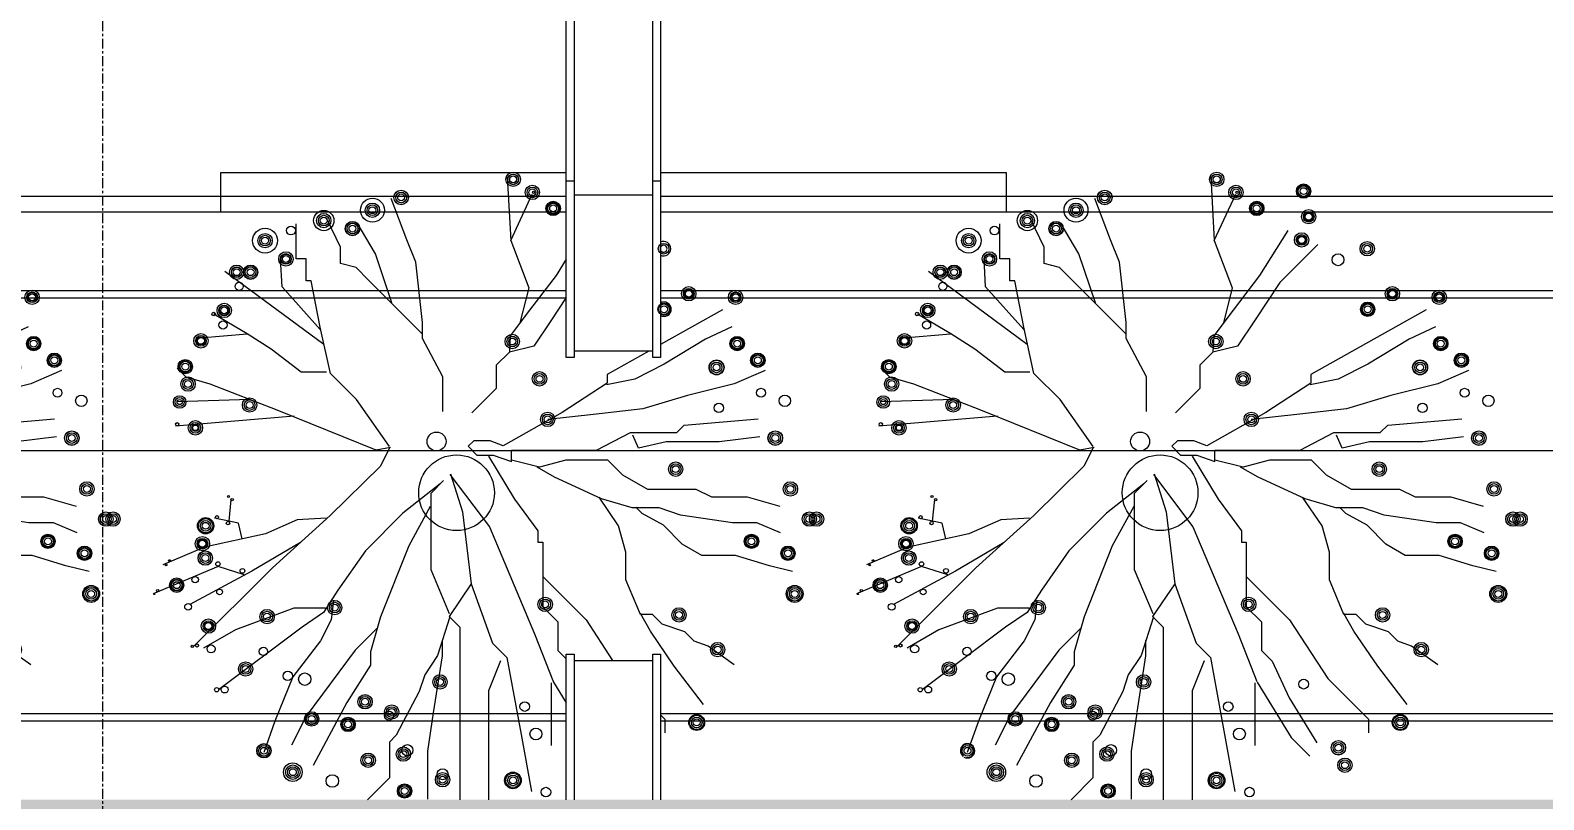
# Model space of a CAD drawing. Header units: millimetres. Extents: x 5357 to 201988, y -16345 to 109895.
# Drawn here: x 83460 to 85387, y 58586 to 59567 of the extents above; entities that cross this region are included whole.
import ezdxf

# ---------------------------------------------------------------- set-up
doc = ezdxf.new("R2010")
doc.units = ezdxf.units.MM
doc.linetypes.add('Grid Line', pattern=[22.225, 12.7, -3.175, 3.175, -3.175])
for name, color, linetype, lineweight in [('A-ANNO-DIMS', 211, 'Continuous', 9), ('A-ANNO-DIMS-220', 211, 'Continuous', 9), ('A-DETL-GENF-5', 254, 'Continuous', 9), ('A-FLOR', 192, 'Continuous', 9), ('A-WALL', 113, 'Continuous', 9), ('C-PRKG', 70, 'Continuous', 9), ('G-IMPT', 8, 'Continuous', 9), ('L-PLNT', 71, 'Continuous', 9), ('S-COLS', 52, 'Continuous', 9), ('S-GRID-1', 1, 'Grid Line', 9)]:
    doc.layers.add(name, color=color, linetype=linetype, lineweight=lineweight)
doc.styles.add('Arial_4', font='arial_0.ttf', dxfattribs={"width": 0.9, "height": 660})
doc.dimstyles.new('1_Dim_chi_tiet_khu_đất_2', dxfattribs={"dimscale": 304.8, "dimtxt": 673.371204, "dimasz": 0.866142, "dimexe": 0.721785, "dimexo": 0.0625, "dimgap": 0.072178, "dimtad": 1, "dimdec": 0, "dimrnd": 5, "dimzin": 0, "dimdsep": 46, "dimtxsty": 'Arial_4', "dimblk1": 'OBLIQUE', "dimblk2": 'OBLIQUE', "dimsah": 1, "dimcen": 0.09, "dimdle": 0.721785, "dimazin": 0, "dimtfac": 1, "dimtdec": 4, "dimtix": 1, "dimtmove": 0, "dimatfit": 3, "dimfxl": 2.165354, "dimfxlon": 1, "dimtvp": 1, "dimtolj": 1, "dimtzin": 0, "dimarcsym": 2})

# ---------------------------------------------------------------- blocks, each defined once
blk = doc.blocks.new('xe oto1 - xe oto-V254-TKCS_MB SÂN ĐƯỜNG NỘI BỘ')
at = {"layer": 'C-PRKG'}
for p, q in [((-2440, -4950), (-2000, -4950)), ((-2000, -4950), (-2000, -4980)), ((-2000, -4980), (-2000, -5000))]:
    blk.add_line(p, q, dxfattribs=at)
blk = doc.blocks.new('xe oto1 - xe oto-V253-TKCS_MB SÂN ĐƯỜNG NỘI BỘ')
at = {"layer": 'C-PRKG'}
for p, q in [((-500, -4950), (-60, -4950)), ((-500, -4980), (-500, -4950)), ((-500, -5000), (-500, -4980))]:
    blk.add_line(p, q, dxfattribs=at)
blk = doc.blocks.new('CAY SON LIEU - CAY SON LIEU_dwg-2253760-TKCS_MB SÂN ĐƯỜNG NỘI BỘ')
at = {"layer": 'G-IMPT'}
for p, q in [((-780.5, 794.4), (-1309.1, 1185.2)), ((-1190.6, 848.8), (-1442.9, 827.3)), ((-1175.9, 499.5), (-1564.7, 485.9)), ((-939.1, 409.4), (-1574.2, 356.8)), ((-1277.9, -35.2), (-1289, -152.4)), ((436.3, -1017.6), (436.3, -1352.6))]:
    blk.add_line(p, q, dxfattribs=at)
at = {"layer": 'G-IMPT', "flags": 128}
for points in [[(200.9, 1692), (219.8, 1350.1), (335.3, 1597.7)], [(-143.6, 434.3), (-143.6, 518.8), (-143.6, 621.4), (-252.2, 826.6), (-252.2, 911.1), (-288, 1234.8), (-336.3, 1353.5), (-420.1, 1574.5)], [(-251.8, 849.3), (-319.5, 917.1), (-445.7, 1043.2), (-541.3, 1138.8), (-607.7, 1205.2), (-689.9, 1226.6), (-689.9, 1314.3), (-761.5, 1463.1)], [(-428.3, 247.1), (-605.5, 499.6), (-745.1, 639.2), (-798.7, 886.4), (-847, 1133.6), (-873.9, 1133.6), (-873.9, 1251.8), (-927.6, 1251.8), (-927.6, 1439.8)], [(-416.4, 1016.7), (-504, 1279.8), (-602.2, 1444.5)], [(613.3, 1404.3), (462.5, 1163.8), (321.1, 977.4), (217, 840.3), (212.7, 753.4)], [(773, 1328.6), (570.7, 1126.3), (434.2, 920.8), (343.4, 784.1), (212.7, 753.4), (142, 682.7), (142, 557.7), (12.4, 428)], [(219.8, 1350.1), (316.4, 1097.7), (269.1, 908.9)], [(-799.1, 874.2), (-1003.6, 1102.8), (-1011.6, 1251.7)], [(1352.6, 979.6), (1000.8, 781.7), (735.7, 632.7), (735.7, 587.2), (494.9, 429.6), (179.9, 251.9), (109.6, 278.7), (22.5, 278.7), (-7.7, 248.6), (39.2, 201.6), (126.3, 201.6), (223.5, 168.1), (223.5, 228.4), (407.7, 228.4), (679.1, 228.4), (860, 322.3), (1108, 322.3), (1148.2, 362.6), (1543.5, 396.1)], [(-766.5, 644.7), (-900.7, 644.7), (-1061.2, 769.5), (-1190, 851.1), (-1367.7, 956.3)], [(1402.8, 889), (1262.1, 822), (1041, 687.8), (883.5, 607.4), (732.7, 577.2)], [(-423.4, 242.1), (-499.8, 227.8), (-1029.8, 442.9), (-1388, 581.5), (-1516.9, 619.7), (-1564.7, 667.5)], [(1580.4, 654.3), (1416.2, 583.9), (1164.9, 520.2), (927.1, 449.8), (662.4, 419.6), (417.8, 392.8)], [(1553.6, 298.9), (1335.8, 272), (1051, 272), (903.6, 238.5), (873.4, 308.9)], [(-428.2, 241.2), (-477.3, 142.9), (-745.4, -121.7), (-1055.2, -401.4), (-1482, -828.6)], [(100.8, 196.5), (240.2, -33.5), (364.6, -203.2), (364.6, -263.5), (390.9, -263.5), (390.9, -448.2), (428.6, -485.9), (562.4, -619.7), (622.7, -680), (828, -995), (1044.7, -1211.7), (1044.7, -1285.3)], [(1660.8, -73.3), (1486.6, -23), (1295.6, -23), (1211.8, 17.2), (953.9, 17.2), (819.8, 94.3), (739.4, 174.8), (515, 174.8), (374.2, 137.9), (223.5, 174.8)], [(-105.9, 97.5), (105.9, -182.3), (347.4, -754.7), (447.5, -1009.5)], [(-101.7, 101.8), (-38.1, -101.8), (8.5, -487.6), (122.9, -805.6), (199.2, -881.9), (275.4, -1293.2), (330.4, -1598.5)], [(1664.1, -214.2), (1536.8, -160.5), (1406.2, -160.5), (1128.1, -120.3), (1014.2, -80.1), (870.1, -80.1), (705.9, -33.1), (454.7, 84.3), (360.8, 137.9)], [(-157, 47.3), (-356.4, -109.2), (-557.8, -310.6), (-704.3, -521.8), (-781.9, -641.2), (-896.5, -720.2), (-1343.7, -1055)], [(-138.9, 65.4), (-208.2, -3.9), (-208.2, -411), (-108.8, -646.2)], [(-211.2, -73.3), (-325.7, -284.4), (-476.3, -664.3), (-530.6, -851.2), (-530.6, -923.6), (-657.1, -1122.6), (-837.8, -1460.3)], [(1416.2, -921.7), (1275.5, -821.1), (1201.8, -794.3), (1151.5, -744), (1030.9, -703.8), (979, -651.8), (913.7, -651.8), (836.6, -465.7), (836.6, -318.1), (796.4, -177.3), (692.5, -23)], [(1727.8, -422.1), (1603.8, -391.9), (1422.9, -334.9), (1242, -334.9), (1138.1, -274.5), (1037.6, -174), (923.7, -110.2), (890.2, -76.7)], [(-768.1, -136.8), (-923, -144.4), (-1092.9, -220), (-1417.8, -291.8), (-1640.6, -386.3)], [(-1216.9, -247.4), (-1236.5, -163.3), (-1364.9, -136.8)], [(-904.1, -265.3), (-1164.7, -420.3), (-1497.1, -598)], [(-1206.2, -439.2), (-1346, -393.9), (-1693.5, -541.3)], [(390.9, -452), (390.9, -610.4), (472, -691.4), (472, -844.2), (529.4, -901.6), (620.7, -1096.8), (767.7, -1338.1)], [(8.5, -487.6), (-110.1, -661.4), (-52.9, -718.7), (-52.9, -1009.1), (-52.9, -1643.1)], [(-770.5, -617.2), (-940.2, -617.2), (-1253.2, -734.2), (-1422.9, -832.3)], [(-729, -575.7), (-741, -679.4), (-797.4, -792.3), (-945.8, -985.4), (-1042.5, -1221.8), (-1101.5, -1390.6)], [(1252, -1133), (1094.6, -928.4), (967.3, -740.6), (913.7, -646.7)], [(-494.4, -724.6), (-611.9, -842.1), (-874, -1195), (-952.3, -1351.8)], [(-106, -664.6), (-171.5, -870.4), (-240.1, -974.8), (-269.9, -1064.3), (-392.1, -1297), (-429.4, -1334.3), (-429.4, -1526.7), (-545.8, -1643.1)], [(-147.7, -789.9), (-147.7, -873.4), (-194.7, -1173.6)], [(165.2, -898.9), (101.7, -1060), (101.7, -1187.2), (101.7, -1643.1)], [(449.1, -1013.4), (631.2, -1310.2), (730.8, -1409.8)], [(-195.4, -1177.7), (-225.2, -1383.5), (-225.2, -1640)]]:
    blk.add_lwpolyline(points, dxfattribs=at)
at = {"layer": 'G-IMPT'}
for centre, radius in [((232.9, 1677.6), 38.5), ((232.9, 1677.6), 28.5), ((-366.4, 1580.8), 39.3), ((232.9, 1677.6), 19.3), ((232.9, 1677.6), 18.5), ((335.7, 1607.7), 38.5), ((335.7, 1607.7), 28.5), ((335.7, 1607.7), 18.5), ((697.5, 1614.6), 38.5), ((697.5, 1614.6), 32.9), ((697.5, 1614.6), 28.5), ((697.5, 1614.6), 18.5), ((-520, 1512.5), 64), ((-520, 1512.5), 38.5), ((-520, 1512.5), 28.5), ((-366.4, 1580.8), 38.5), ((-366.4, 1580.8), 28.5), ((-366.4, 1580.8), 18.5), ((341.8, 1607.7), 6.08), ((447.1, 1522), 38.5), ((447.1, 1522), 32.9), ((447.1, 1522), 28.5), ((447.1, 1522), 18.5), ((-780.2, 1457), 54.3), ((-780.2, 1457), 38.5), ((-780.2, 1457), 28.5), ((-780.2, 1457), 18.5), ((-520, 1512.5), 18.5), ((724.9, 1477.8), 38.5), ((724.9, 1477.8), 28.5), ((724.9, 1477.8), 24), ((724.9, 1477.8), 18.5), ((-1094.4, 1349.6), 66.5), ((-1094.4, 1349.6), 38.5), ((-1094.4, 1349.6), 28.5), ((-956, 1403.7), 23.9), ((-626.7, 1414.3), 38.5), ((-626.7, 1414.3), 36.5), ((-626.7, 1414.3), 28.5), ((-626.7, 1414.3), 18.5), ((687, 1353.5), 38.5), ((687, 1353.5), 28.5), ((-1094.4, 1349.6), 18.5), ((687, 1353.5), 22.4), ((687, 1353.5), 18.5), ((1038, 1306.4), 38.5), ((1038, 1306.4), 28.6), ((1038, 1306.4), 28.5), ((1038, 1306.4), 18.5), ((-1246.3, 1180.7), 38.5), ((-1172, 1180.7), 38.5), ((-1172, 1180.7), 36.5), ((-983, 1251.6), 38.5), ((-983, 1251.6), 28.5), ((-983, 1251.6), 26.4), ((-983, 1251.6), 18.5), ((882, 1247.3), 31.7), ((-1246.3, 1180.7), 28.5), ((-1246.3, 1180.7), 27.2), ((-1246.3, 1180.7), 18.5), ((-1172, 1180.7), 28.5), ((-1172, 1180.7), 18.5), ((-1232.7, 1104.9), 21.8), ((1172.7, 1065.1), 38.5), ((1172.7, 1065.1), 28.5), ((1172.7, 1065.1), 23.3), ((1172.7, 1065.1), 18.5), ((1423.2, 1046.2), 38.5), ((1423.2, 1046.2), 28.5), ((1423.2, 1046.2), 25.5), ((1423.2, 1046.2), 18.5), ((-1313, 976), 38.5), ((-1313, 976), 28.5), ((-1313, 976), 25.8), ((-1313, 976), 18.5), ((1040.3, 982.3), 38.5), ((1040.3, 982.3), 32.8), ((1040.3, 982.3), 28.5), ((1040.3, 982.3), 18.5), ((-1369.3, 956.7), 9.71), ((-1319.3, 897.8), 21.7), ((-1437.5, 813.2), 38.5), ((-1437.5, 813.2), 28.5), ((-1437.5, 813.2), 21.6), ((-1437.5, 813.2), 18.5), ((228.1, 809.8), 38.5), ((228.1, 809.8), 28.5), ((228.1, 809.8), 18.5), ((1431.6, 798.7), 38.5), ((1431.6, 798.7), 34.3), ((1431.6, 798.7), 28.5), ((1431.6, 798.7), 18.5), ((1542, 709.4), 38.5), ((1542, 709.4), 32.4), ((1542, 709.4), 28.5), ((-1521.3, 675.2), 38.5), ((-1521.3, 675.2), 32.5), ((-1521.3, 675.2), 28.5), ((-1521.3, 675.2), 18.5), ((373.9, 609.8), 38.5), ((1321.1, 671.1), 40.1), ((1321.1, 671.1), 38.5), ((1321.1, 671.1), 28.5), ((1321.1, 671.1), 18.5), ((1542, 709.4), 18.5), ((-1506.3, 582), 38.5), ((-1506.3, 582), 28.5), ((-1506.3, 582), 18.5), ((373.9, 609.8), 28.5), ((373.9, 609.8), 18.5), ((-1551.3, 485.8), 33.6), ((-1551.3, 485.8), 23.6), ((-1551.3, 485.8), 13.6), ((-1177.2, 469.7), 38.5), ((-1177.2, 469.7), 28.5), ((-1177.2, 469.7), 18.5), ((1559, 535.1), 24), ((1686.4, 492.6), 30.6), ((417.8, 392.8), 38.5), ((417.8, 392.8), 28.5), ((417.8, 392.8), 18.5), ((1333.9, 454.3), 24.8), ((-1564.5, 367), 8.61), ((-1467.2, 347.6), 38.5), ((-1467.2, 347.6), 28.5), ((-1467.2, 347.6), 18.5), ((-1467.2, 347.6), 15), ((-176.9, 274.6), 50.7), ((1635.5, 292.7), 39.2), ((1635.5, 292.7), 38.5), ((1635.5, 292.7), 28.5), ((1635.5, 292.7), 18.5), ((-69.9, 0), 202.6), ((1102.6, 126.5), 38.5), ((1102.6, 126.5), 28.5), ((1102.6, 126.5), 18.5), ((1716.2, 20.6), 38.5), ((1716.2, 20.6), 28.5), ((1716.2, 20.6), 28.5), ((1716.2, 20.6), 18.5), ((-1290.1, -19.6), 5.73), ((-1270.9, -37), 7.01), ((-1412.6, -176.8), 43.7), ((-1412.6, -176.8), 38.5), ((-1412.6, -176.8), 28.5), ((-1412.6, -176.8), 18.5), ((-1351.2, -130.8), 8.27), ((-1292.5, -162.2), 9.2), ((1817.7, -140.9), 38.5), ((1818.1, -140.9), 38), ((1817.7, -140.9), 28.5), ((1817.7, -140.9), 18.5), ((1856.1, -140.9), 38.5), ((1856.1, -140.9), 28.5), ((1856.1, -140.9), 18.5), ((-1429.8, -272.5), 38.5), ((1508, -260), 38.5), ((1508, -260), 33.2), ((1508, -260), 28.5), ((1508, -260), 18.5), ((-1429.8, -272.5), 28.5), ((-1414.3, -349.5), 38.5), ((-1414.3, -349.5), 38.2), ((-1429.8, -272.5), 22), ((-1429.8, -272.5), 18.5), ((-1414.3, -349.5), 28.5), ((1703.4, -323.7), 38.5), ((1703.4, -323.7), 35), ((1703.4, -323.7), 28.5), ((1703.4, -323.7), 18.5), ((-1623.9, -386.7), 4.48), ((-1605.5, -363.4), 5.3), ((-1414.3, -349.5), 18.5), ((-1346.5, -380.8), 11.7), ((-1567.2, -494.5), 38.5), ((-1567.2, -494.5), 31.3), ((-1567.2, -494.5), 28.5), ((-1567.2, -494.5), 18.5), ((-1468.5, -465.1), 17.2), ((-1215.5, -418.2), 12.9), ((-1687.3, -542.1), 3.03), ((-1668.7, -523.8), 5.71), ((-1337.7, -530.9), 15.2), ((404.1, -597.4), 38.5), ((1739.1, -541.2), 45.4), ((1739.1, -541.2), 38.5), ((1739.1, -541.2), 28.5), ((1739.1, -541.2), 18.5), ((-1506.2, -610.7), 18), ((-1083.5, -662.8), 38.5), ((-1083.5, -662.8), 28.5), ((-1083.5, -662.8), 18.5), ((-721.9, -614.6), 38.5), ((-721.9, -614.6), 28.5), ((-721.9, -614.6), 18.5), ((404.1, -597.4), 28.5), ((404.1, -597.4), 18.5), ((1120.4, -653.6), 38.5), ((1120.4, -653.6), 28.5), ((1120.4, -653.6), 18.5), ((-1397.3, -713.7), 38.5), ((-1397.3, -713.7), 28.5), ((-1397.3, -713.7), 21.1), ((-1397.3, -713.7), 18.5), ((-1458.8, -817.6), 8.58), ((1327, -839.5), 38.5), ((-1484.2, -822.5), 6.1), ((-1383.2, -835.7), 21.7), ((-1102.9, -849), 22.4), ((1327, -839.5), 28.5), ((1327, -839.5), 18.5), ((-1198.3, -943.1), 38.5), ((-1198.3, -943.1), 28.5), ((-1198.3, -943.1), 18.5), ((-973.1, -980.4), 24.9), ((-882.1, -997.6), 33.3), ((-1353.5, -1054.2), 11.3), ((-1310.5, -1053.7), 18), ((-158.4, -1012.6), 38.5), ((-158.4, -1012.6), 28.5), ((-158.4, -1012.6), 18.5), ((697.9, -1024.4), 26.2), ((-559.4, -1118.7), 38.5), ((-559.4, -1118.7), 38), ((-559.4, -1118.7), 28.5), ((-559.4, -1118.7), 18.5), ((294.7, -1144.5), 25.4), ((-845.1, -1210.7), 38.5), ((-845.1, -1210.7), 30.8), ((-845.1, -1210.7), 28.5), ((-845.1, -1210.7), 18.5), ((-650.2, -1239.8), 38.5), ((-650.2, -1239.8), 34.6), ((-650.2, -1239.8), 28.5), ((-431.7, -1192.7), 24.2), ((-417, -1173.5), 38.5), ((-417, -1173.5), 28.5), ((-417, -1173.5), 18.5), ((1214.9, -1229.3), 42.5), ((1214.9, -1229.3), 38.5), ((1214.9, -1229.3), 28.5), ((1214.9, -1229.3), 18.5), ((-650.2, -1239.8), 18.5), ((354.5, -1291.1), 31.8), ((-1100.5, -1381.1), 28.5), ((-1100.5, -1381.1), 18.5), ((-354.4, -1399), 38.5), ((-354.4, -1399), 28.5), ((-333.2, -1377.9), 29.9), ((884, -1365), 38.7), ((884, -1365), 38.5), ((884, -1365), 28.5), ((884, -1365), 18.5), ((-945.9, -1495.5), 49.6), ((-945.9, -1495.5), 38.5), ((-542.6, -1431.6), 38.5), ((-542.6, -1431.6), 28.9), ((-542.6, -1431.6), 28.5), ((-542.6, -1431.6), 18.5), ((-354.4, -1399), 18.5), ((918.6, -1458.2), 38.5), ((918.6, -1458.2), 38.4), ((918.6, -1458.2), 28.5), ((918.6, -1458.2), 18.5), ((-945.9, -1495.5), 28.5), ((-945.9, -1495.5), 18.5), ((-734.2, -1542.6), 33.6), ((-144.8, -1536), 38.5), ((-144.8, -1506.6), 29.4), ((-144.8, -1536), 28.5), ((-144.8, -1536), 18.5), ((231.9, -1539.5), 44.5), ((231.9, -1539.5), 38.5), ((231.9, -1539.5), 28.5), ((231.9, -1539.5), 18.5), ((-348.1, -1596.3), 38.5), ((-348.1, -1596.3), 34.1), ((-348.1, -1596.3), 28.5), ((-348.1, -1596.3), 18.5), ((408.3, -1602.3), 25.7)]:
    blk.add_circle(centre, radius, dxfattribs=at)
for radius, start, end in [(38.5, 0, 231.97272), (36.4, 0, 234.45208), (38.5, 240, 360), (36.4, 259.90485, 360)]:
    blk.add_arc((-1100.5, -1381.1), radius, start, end, dxfattribs=at)
blk = doc.blocks.new('CAY SON LIEU - CAY BONG TRANG-2253785-TKCS_MB SÂN ĐƯỜNG NỘI BỘ')
at = {"xscale": 0.238, "yscale": 0.238, "zscale": 0.238}
blk.add_blockref('CAY SON LIEU - CAY SON LIEU_dwg-2253760-TKCS_MB SÂN ĐƯỜNG NỘI BỘ', (0, 0), dxfattribs=at)
blk = doc.blocks.new('CAY SON LIEU - CAY SON LIEU_dwg-V587-TKCS_MB SÂN ĐƯỜNG NỘI BỘ')
at = {"layer": 'G-IMPT'}
for p, q in [((-780.5, 794.4), (-1309.1, 1185.2)), ((1352.6, 979.6), (1021.1, 793.2)), ((-1190.6, 848.8), (-1442.9, 827.3)), ((-1175.9, 499.5), (-1564.7, 485.9)), ((-939.1, 409.4), (-1574.2, 356.8)), ((-1277.9, -35.2), (-1289, -152.4)), ((436.3, -1017.6), (436.3, -1352.6))]:
    blk.add_line(p, q, dxfattribs=at)
at = {"layer": 'G-IMPT', "flags": 128}
for points in [[(200.9, 1692), (219.8, 1350.1), (335.3, 1597.7)], [(-143.6, 434.3), (-143.6, 518.8), (-143.6, 621.4), (-252.2, 826.6), (-252.2, 911.1), (-288, 1234.8), (-336.3, 1353.5), (-420.1, 1574.5)], [(-251.8, 849.3), (-319.5, 917.1), (-445.7, 1043.2), (-541.3, 1138.8), (-607.7, 1205.2), (-689.9, 1226.6), (-689.9, 1314.3), (-761.5, 1463.1)], [(-428.3, 247.1), (-605.5, 499.6), (-745.1, 639.2), (-798.7, 886.4), (-847, 1133.6), (-873.9, 1133.6), (-873.9, 1251.8), (-927.6, 1251.8), (-927.6, 1439.8)], [(-416.4, 1016.7), (-504, 1279.8), (-602.2, 1444.5)], [(219.8, 1350.1), (316.4, 1097.7), (269.1, 908.9)], [(-799.1, 874.2), (-1003.6, 1102.8), (-1011.6, 1251.7)], [(516.9, 1250.5), (462.5, 1163.8), (321.1, 977.4), (217, 840.3), (212.7, 753.4)], [(516.9, 1045.3), (434.2, 920.8), (343.4, 784.1), (212.7, 753.4), (142, 682.7), (142, 557.7), (12.4, 428)], [(-766.5, 644.7), (-900.7, 644.7), (-1061.2, 769.5), (-1190, 851.1), (-1367.7, 956.3)], [(1402.8, 889), (1262.1, 822), (1041, 687.8), (883.5, 607.4), (732.7, 577.2)], [(959.2, 758.4), (735.7, 632.7), (735.7, 587.2), (494.9, 429.6), (179.9, 251.9), (109.6, 278.7), (22.5, 278.7), (-7.7, 248.6), (39.2, 201.6), (126.3, 201.6), (223.5, 168.1), (223.5, 228.4), (407.7, 228.4), (679.1, 228.4), (860, 322.3), (1108, 322.3), (1148.2, 362.6), (1543.5, 396.1)], [(-423.4, 242.1), (-499.8, 227.8), (-1029.8, 442.9), (-1388, 581.5), (-1516.9, 619.7), (-1564.7, 667.5)], [(1580.4, 654.3), (1416.2, 583.9), (1164.9, 520.2), (927.1, 449.8), (662.4, 419.6), (417.8, 392.8)], [(1553.6, 298.9), (1335.8, 272), (1051, 272), (903.6, 238.5), (873.4, 308.9)], [(-428.2, 241.2), (-477.3, 142.9), (-745.4, -121.7), (-1055.2, -401.4), (-1482, -828.6)], [(100.8, 196.5), (240.2, -33.5), (364.6, -203.2), (364.6, -263.5), (390.9, -263.5), (390.9, -448.2), (428.6, -485.9), (562.4, -619.7), (622.7, -680), (764.5, -897.6)], [(1660.8, -73.3), (1486.6, -23), (1295.6, -23), (1211.8, 17.2), (953.9, 17.2), (819.8, 94.3), (739.4, 174.8), (515, 174.8), (374.2, 137.9), (223.5, 174.8)], [(-105.9, 97.5), (105.9, -182.3), (347.4, -754.7), (449.1, -1013.4), (516.9, -1123.9)], [(-101.7, 101.8), (-38.1, -101.8), (8.5, -487.6), (122.9, -805.6), (199.2, -881.9), (275.4, -1293.2), (330.4, -1598.5)], [(1664.1, -214.2), (1536.8, -160.5), (1406.2, -160.5), (1128.1, -120.3), (1014.2, -80.1), (870.1, -80.1), (705.9, -33.1), (454.7, 84.3), (360.8, 137.9)], [(-157, 47.3), (-356.4, -109.2), (-557.8, -310.6), (-704.3, -521.8), (-781.9, -641.2), (-896.5, -720.2), (-1343.7, -1055)], [(-138.9, 65.4), (-208.2, -3.9), (-208.2, -411), (-108.8, -646.2)], [(-211.2, -73.3), (-325.7, -284.4), (-476.3, -664.3), (-530.6, -851.2), (-530.6, -923.6), (-657.1, -1122.6), (-837.8, -1460.3)], [(1416.2, -921.7), (1275.5, -821.1), (1201.8, -794.3), (1151.5, -744), (1030.9, -703.8), (979, -651.8), (913.7, -651.8), (836.6, -465.7), (836.6, -318.1), (796.4, -177.3), (692.5, -23)], [(1727.8, -422.1), (1603.8, -391.9), (1422.9, -334.9), (1242, -334.9), (1138.1, -274.5), (1037.6, -174), (923.7, -110.2), (890.2, -76.7)], [(-768.1, -136.8), (-923, -144.4), (-1092.9, -220), (-1417.8, -291.8), (-1640.6, -386.3)], [(-1216.9, -247.4), (-1236.5, -163.3), (-1364.9, -136.8)], [(-904.1, -265.3), (-1164.7, -420.3), (-1497.1, -598)], [(-1206.2, -439.2), (-1346, -393.9), (-1693.5, -541.3)], [(390.9, -452), (390.9, -610.4), (472, -691.4), (472, -844.2), (516.9, -889.1)], [(8.5, -487.6), (-110.1, -661.4), (-52.9, -718.7), (-52.9, -1009.1), (-52.9, -1643.1)], [(-770.5, -617.2), (-940.2, -617.2), (-1253.2, -734.2), (-1422.9, -832.3)], [(-729, -575.7), (-741, -679.4), (-797.4, -792.3), (-945.8, -985.4), (-1042.5, -1221.8), (-1101.5, -1390.6)], [(1252, -1133), (1094.6, -928.4), (967.3, -740.6), (913.7, -646.7)], [(-494.4, -724.6), (-611.9, -842.1), (-874, -1195), (-952.3, -1351.8)], [(-106, -664.6), (-171.5, -870.4), (-240.1, -974.8), (-269.9, -1064.3), (-392.1, -1297), (-429.4, -1334.3), (-429.4, -1526.7), (-545.8, -1643.1)], [(-147.7, -789.9), (-147.7, -873.4), (-195.4, -1177.7), (-225.2, -1383.5), (-225.2, -1640)], [(165.2, -898.9), (101.7, -1060), (101.7, -1187.2), (101.7, -1643.1)], [(1021.1, -1188.1), (1044.7, -1211.7), (1044.7, -1285.3)]]:
    blk.add_lwpolyline(points, dxfattribs=at)
at = {"layer": 'G-IMPT'}
for centre, radius in [((232.9, 1677.6), 38.5), ((232.9, 1677.6), 28.5), ((-366.4, 1580.8), 39.3), ((232.9, 1677.6), 19.3), ((232.9, 1677.6), 18.5), ((335.7, 1607.7), 38.5), ((335.7, 1607.7), 28.5), ((335.7, 1607.7), 18.5), ((-520, 1512.5), 64), ((-520, 1512.5), 38.5), ((-520, 1512.5), 28.5), ((-366.4, 1580.8), 38.5), ((-366.4, 1580.8), 28.5), ((-366.4, 1580.8), 18.5), ((341.8, 1607.7), 6.08), ((447.1, 1522), 38.5), ((447.1, 1522), 32.9), ((447.1, 1522), 28.5), ((447.1, 1522), 18.5), ((-780.2, 1457), 54.3), ((-780.2, 1457), 38.5), ((-780.2, 1457), 28.5), ((-780.2, 1457), 18.5), ((-520, 1512.5), 18.5), ((-1094.4, 1349.6), 66.5), ((-1094.4, 1349.6), 38.5), ((-1094.4, 1349.6), 28.5), ((-956, 1403.7), 23.9), ((-626.7, 1414.3), 38.5), ((-626.7, 1414.3), 36.5), ((-626.7, 1414.3), 28.5), ((-626.7, 1414.3), 18.5), ((-1094.4, 1349.6), 18.5), ((1038, 1306.4), 28.6), ((1038, 1306.4), 28.5), ((-1246.3, 1180.7), 38.5), ((-1172, 1180.7), 38.5), ((-1172, 1180.7), 36.5), ((-983, 1251.6), 38.5), ((-983, 1251.6), 28.5), ((-983, 1251.6), 26.4), ((-983, 1251.6), 18.5), ((-1246.3, 1180.7), 28.5), ((-1246.3, 1180.7), 27.2), ((-1246.3, 1180.7), 18.5), ((-1172, 1180.7), 28.5), ((-1172, 1180.7), 18.5), ((-1232.7, 1104.9), 21.8), ((1172.7, 1065.1), 38.5), ((1172.7, 1065.1), 28.5), ((1172.7, 1065.1), 23.3), ((1172.7, 1065.1), 18.5), ((1423.2, 1046.2), 38.5), ((1423.2, 1046.2), 28.5), ((1423.2, 1046.2), 25.5), ((1423.2, 1046.2), 18.5), ((-1313, 976), 38.5), ((-1313, 976), 28.5), ((-1313, 976), 25.8), ((-1313, 976), 18.5), ((1040.3, 982.3), 32.8), ((1040.3, 982.3), 28.5), ((1040.3, 982.3), 18.5), ((-1369.3, 956.7), 9.71), ((-1319.3, 897.8), 21.7), ((-1437.5, 813.2), 38.5), ((-1437.5, 813.2), 28.5), ((-1437.5, 813.2), 21.6), ((-1437.5, 813.2), 18.5), ((228.1, 809.8), 38.5), ((228.1, 809.8), 28.5), ((228.1, 809.8), 18.5), ((1431.6, 798.7), 38.5), ((1431.6, 798.7), 34.3), ((1431.6, 798.7), 28.5), ((1431.6, 798.7), 18.5), ((1542, 709.4), 38.5), ((1542, 709.4), 32.4), ((1542, 709.4), 28.5), ((-1521.3, 675.2), 38.5), ((-1521.3, 675.2), 32.5), ((-1521.3, 675.2), 28.5), ((-1521.3, 675.2), 18.5), ((373.9, 609.8), 38.5), ((1321.1, 671.1), 40.1), ((1321.1, 671.1), 38.5), ((1321.1, 671.1), 28.5), ((1321.1, 671.1), 18.5), ((1542, 709.4), 18.5), ((-1506.3, 582), 38.5), ((-1506.3, 582), 28.5), ((-1506.3, 582), 18.5), ((373.9, 609.8), 28.5), ((373.9, 609.8), 18.5), ((-1551.3, 485.8), 33.6), ((-1551.3, 485.8), 23.6), ((-1551.3, 485.8), 13.6), ((-1177.2, 469.7), 38.5), ((-1177.2, 469.7), 28.5), ((-1177.2, 469.7), 18.5), ((1559, 535.1), 24), ((1686.4, 492.6), 30.6), ((417.8, 392.8), 38.5), ((417.8, 392.8), 28.5), ((417.8, 392.8), 18.5), ((1333.9, 454.3), 24.8), ((-1564.5, 367), 8.61), ((-1467.2, 347.6), 38.5), ((-1467.2, 347.6), 28.5), ((-1467.2, 347.6), 18.5), ((-1467.2, 347.6), 15), ((-176.9, 274.6), 50.7), ((1635.5, 292.7), 39.2), ((1635.5, 292.7), 38.5), ((1635.5, 292.7), 28.5), ((1635.5, 292.7), 18.5), ((-69.9, 0), 202.6), ((1102.6, 126.5), 38.5), ((1102.6, 126.5), 28.5), ((1102.6, 126.5), 18.5), ((1716.2, 20.6), 38.5), ((1716.2, 20.6), 28.5), ((1716.2, 20.6), 28.5), ((1716.2, 20.6), 18.5), ((-1290.1, -19.6), 5.73), ((-1270.9, -37), 7.01), ((-1412.6, -176.8), 43.7), ((-1412.6, -176.8), 38.5), ((-1412.6, -176.8), 28.5), ((-1412.6, -176.8), 18.5), ((-1351.2, -130.8), 8.27), ((-1292.5, -162.2), 9.2), ((1817.7, -140.9), 38.5), ((1818.1, -140.9), 38), ((1817.7, -140.9), 28.5), ((1817.7, -140.9), 18.5), ((1856.1, -140.9), 38.5), ((1856.1, -140.9), 28.5), ((1856.1, -140.9), 18.5), ((-1429.8, -272.5), 38.5), ((1508, -260), 38.5), ((1508, -260), 33.2), ((1508, -260), 28.5), ((1508, -260), 18.5), ((-1429.8, -272.5), 28.5), ((-1414.3, -349.5), 38.5), ((-1414.3, -349.5), 38.2), ((-1429.8, -272.5), 22), ((-1429.8, -272.5), 18.5), ((-1414.3, -349.5), 28.5), ((1703.4, -323.7), 38.5), ((1703.4, -323.7), 35), ((1703.4, -323.7), 28.5), ((1703.4, -323.7), 18.5), ((-1623.9, -386.7), 4.48), ((-1605.5, -363.4), 5.3), ((-1414.3, -349.5), 18.5), ((-1346.5, -380.8), 11.7), ((-1567.2, -494.5), 38.5), ((-1567.2, -494.5), 31.3), ((-1567.2, -494.5), 28.5), ((-1567.2, -494.5), 18.5), ((-1468.5, -465.1), 17.2), ((-1215.5, -418.2), 12.9), ((-1687.3, -542.1), 3.03), ((-1668.7, -523.8), 5.71), ((-1337.7, -530.9), 15.2), ((404.1, -597.4), 38.5), ((1739.1, -541.2), 45.4), ((1739.1, -541.2), 38.5), ((1739.1, -541.2), 28.5), ((1739.1, -541.2), 18.5), ((-1506.2, -610.7), 18), ((-1083.5, -662.8), 38.5), ((-1083.5, -662.8), 28.5), ((-1083.5, -662.8), 18.5), ((-721.9, -614.6), 38.5), ((-721.9, -614.6), 28.5), ((-721.9, -614.6), 18.5), ((404.1, -597.4), 28.5), ((404.1, -597.4), 18.5), ((1120.4, -653.6), 38.5), ((1120.4, -653.6), 28.5), ((1120.4, -653.6), 18.5), ((-1397.3, -713.7), 38.5), ((-1397.3, -713.7), 28.5), ((-1397.3, -713.7), 21.1), ((-1397.3, -713.7), 18.5), ((-1458.8, -817.6), 8.58), ((1327, -839.5), 38.5), ((-1484.2, -822.5), 6.1), ((-1383.2, -835.7), 21.7), ((-1102.9, -849), 22.4), ((1327, -839.5), 28.5), ((1327, -839.5), 18.5), ((-1198.3, -943.1), 38.5), ((-1198.3, -943.1), 28.5), ((-1198.3, -943.1), 18.5), ((-973.1, -980.4), 24.9), ((-882.1, -997.6), 33.3), ((-1353.5, -1054.2), 11.3), ((-1310.5, -1053.7), 18), ((-158.4, -1012.6), 38.5), ((-158.4, -1012.6), 28.5), ((-158.4, -1012.6), 18.5), ((-559.4, -1118.7), 38.5), ((-559.4, -1118.7), 38), ((-559.4, -1118.7), 28.5), ((-559.4, -1118.7), 18.5), ((294.7, -1144.5), 25.4), ((-845.1, -1210.7), 38.5), ((-845.1, -1210.7), 30.8), ((-845.1, -1210.7), 28.5), ((-845.1, -1210.7), 18.5), ((-650.2, -1239.8), 38.5), ((-650.2, -1239.8), 34.6), ((-650.2, -1239.8), 28.5), ((-431.7, -1192.7), 24.2), ((-417, -1173.5), 38.5), ((-417, -1173.5), 28.5), ((-417, -1173.5), 18.5), ((1214.9, -1229.3), 42.5), ((1214.9, -1229.3), 38.5), ((1214.9, -1229.3), 28.5), ((1214.9, -1229.3), 18.5), ((-650.2, -1239.8), 18.5), ((354.5, -1291.1), 31.8), ((-1100.5, -1381.1), 38.5), ((-1100.5, -1381.1), 36.4), ((-1100.5, -1381.1), 28.5), ((-1100.5, -1381.1), 18.5), ((-354.4, -1399), 38.5), ((-354.4, -1399), 28.5), ((-333.2, -1377.9), 29.9), ((-945.9, -1495.5), 49.6), ((-945.9, -1495.5), 38.5), ((-542.6, -1431.6), 38.5), ((-542.6, -1431.6), 28.9), ((-542.6, -1431.6), 28.5), ((-542.6, -1431.6), 18.5), ((-354.4, -1399), 18.5), ((-945.9, -1495.5), 28.5), ((-945.9, -1495.5), 18.5), ((-734.2, -1542.6), 33.6), ((-144.8, -1536), 38.5), ((-144.8, -1506.6), 29.4), ((-144.8, -1536), 28.5), ((-144.8, -1536), 18.5), ((231.9, -1539.5), 44.5), ((231.9, -1539.5), 38.5), ((231.9, -1539.5), 28.5), ((231.9, -1539.5), 18.5), ((-348.1, -1596.3), 38.5), ((-348.1, -1596.3), 34.1), ((-348.1, -1596.3), 28.5), ((-348.1, -1596.3), 18.5), ((408.3, -1602.3), 25.7)]:
    blk.add_circle(centre, radius, dxfattribs=at)
for centre, radius, start, end in [((1038, 1306.4), 18.5, 0, 344.40288), ((1038, 1306.4), 38.5, 0, 115.07816), ((1038, 1306.4), 38.5, 244.92184, 360), ((1040.3, 982.3), 38.5, 0, 119.99346), ((1040.3, 982.3), 38.5, 240.00654, 360)]:
    blk.add_arc(centre, radius, start, end, dxfattribs=at)
blk = doc.blocks.new('CAY SON LIEU - CAY BONG TRANG-V588-TKCS_MB SÂN ĐƯỜNG NỘI BỘ')
at = {"xscale": 0.238, "yscale": 0.238, "zscale": 0.238}
blk.add_blockref('CAY SON LIEU - CAY SON LIEU_dwg-V587-TKCS_MB SÂN ĐƯỜNG NỘI BỘ', (0, 0), dxfattribs=at)
blk = doc.blocks.new('TRỤ ĐỂ XE - TRỤ ĐỂ XE-2599185-TKCS_MB SÂN ĐƯỜNG NỘI BỘ')
at = {"layer": 'S-COLS'}
for p, q in [((-60, 960.7), (-60, 1185.4)), ((-60, 1185.4), (-50, 1185.4)), ((-50, 1185.4), (-50, 960.7)), ((-50, 1177.4), (50, 1177.4)), ((50, 960.7), (50, 1185.4)), ((50, 1185.4), (60, 1185.4)), ((60, 1185.4), (60, 960.7)), ((50, 978.4), (-50, 978.4)), ((-60, 20), (-60, 960.7)), ((-50, 960.7), (-60, 960.7)), ((-50, 960.7), (-50, 20)), ((50, 20), (50, 960.7)), ((60, 960.7), (50, 960.7)), ((60, 960.7), (60, 20))]:
    blk.add_line(p, q, dxfattribs=at)
blk = doc.blocks.new('TRỤ ĐỂ XE - TRỤ ĐỂ XE-2599187-TKCS_MB SÂN ĐƯỜNG NỘI BỘ')
at = {"layer": 'S-COLS'}
for p, q in [((-60, -1185.4), (-60, -1000)), ((-50, -1000), (-50, -1185.4)), ((50, -1185.4), (50, -1000)), ((60, -1000), (60, -1185.4)), ((-50, -1185.4), (-60, -1185.4)), ((50, -1177.4), (-50, -1177.4)), ((60, -1185.4), (50, -1185.4))]:
    blk.add_line(p, q, dxfattribs=at)
blk = doc.blocks.new('DIMBLOCK32-TKCS_MB SÂN ĐƯỜNG NỘI BỘ')
at = {"layer": 'A-ANNO-DIMS-220'}
for p, q in [((69202.6, 59691.2), (69202.6, 58811.2)), ((69202.6, 59031.2), (69202.6, 59691.2)), ((91702.6, 59691.2), (91702.6, 58811.2)), ((91702.6, 59031.2), (91702.6, 59691.2)), ((68982.6, 59031.2), (91922.6, 59031.2))]:
    blk.add_line(p, q, dxfattribs=at)
at = {"layer": 'A-ANNO-DIMS-220', "lineweight": 25}
for p, q in [((69202.6, 59031.2), (69334.6, 59163.2)), ((91702.6, 59031.2), (91834.6, 59163.2)), ((69202.6, 59031.2), (69070.6, 58899.2)), ((91702.6, 59031.2), (91570.6, 58899.2))]:
    blk.add_line(p, q, dxfattribs=at)
at = {"layer": 'A-ANNO-DIMS-220', "color": 0, "insert": (79313, 59910.1), "char_height": 660, "width": 2734.923, "attachment_point": 1, "line_spacing_factor": 0.941778, "style": 'Arial_4'}
blk.add_mtext('22500', dxfattribs=at)
blk = doc.blocks.new('_Oblique')
at = {"color": 0, "linetype": 'ByBlock', "lineweight": -2}
blk.add_line((-0.5, -0.5), (0.5, 0.5), dxfattribs=at)

msp = doc.modelspace()

# ---------------------------------------------------------------- hatches: boundary and pattern name
at = {"layer": 'A-DETL-GENF-5'}
h = msp.add_hatch(color=256, dxfattribs=at)
h.paths.add_polyline_path([(132236, 13236.9), (133801.5, 14802.4), (133801.5, 40386.3), (133808.2, 40474.6), (133827.9, 40561), (133860.2, 40643.9), (133904.8, 40721.5), (133956, 40787.2), (134018.7, 40847.3), (134092.5, 40899.5), (134160.4, 40935.1), (134241.9, 40964.1), (134330, 40981.2), (134432.3, 40986.3), (134801.5, 40986.3), (134801.5, 45986.3), (134601.6, 45986.3), (134601.5, 61486.3), (134401.5, 61486.3), (134313.2, 61493.1), (134226.8, 61512.7), (134143.9, 61545.1), (134066.3, 61589.7), (134000.6, 61640.8), (133944.1, 61698.6), (133893.1, 61768.6), (133852.7, 61845.2), (133823.7, 61926.8), (133806.6, 62014.8), (133801.5, 62086.3), (133801.5, 77711.3), (128195.8, 83316.9), (86052.6, 83316.9), (85953.7, 83323), (85845.1, 83344.4), (85752.8, 83374.4), (85658.2, 83419.1), (85576.4, 83470.6), (85501.2, 83531.3), (85433.6, 83600.5), (85374.7, 83677.1), (85325.2, 83760.2), (85284.4, 83853), (85256.2, 83945.7), (85239.1, 84041.7), (85232.6, 84118.2), (85152.6, 84118.2), (85152.6, 84418.2), (75352.6, 84418.2), (75352.6, 81418.2), (69152.6, 81418.5), (69152.6, 83336.9), (32729.3, 83336.9), (27103.5, 77711.1), (27101.8, 62062.3), (27096.8, 61998.1), (27077.1, 61911.7), (27044.7, 61828.8), (27000.2, 61751.1), (26945.4, 61681.8), (26886.3, 61625.3), (26812.5, 61573.2), (26744.6, 61537.5), (26663, 61508.6), (26575, 61491.5), (26488.1, 61486.3), (26303.5, 61486.3), (26303.5, 45986.3), (26103.5, 45986.3), (26103.5, 40986.3), (26503.5, 40986.3), (26588.9, 40980.2), (26672.5, 40962), (26752.7, 40932.1), (26836.7, 40884.5), (26908, 40828.2), (26964.5, 40769.2), (27016.7, 40695.3), (27049.3, 40635.6), (27082.4, 40540.8), (27097.9, 40464.6), (27103.5, 40364.8), (27103.5, 14802.6), (28669.1, 13236.9), (71452.6, 13236.9), (71452.6, 14388.2), (89452.6, 14388.2), (89452.6, 13236.9), (132227.7, 13236.9)])
h.paths.add_polyline_path([(100252.5, 47586.7), (100252.4, 47586.7), (100250, 47595.4)])
h.paths.add_polyline_path([(100252.5, 47586.7), (100252.5, 47586.7), (100250.1, 47595.4)])
h.paths.add_polyline_path([(44469.2, 17235.3), (32103.5, 17236.9), (31986.8, 17244), (31881, 17262), (31773.2, 17293.1), (31667.9, 17336.9), (31571.4, 17390.3), (31467.1, 17466.6), (31381.6, 17546.4), (31313.9, 17624.5), (31248.3, 17720.2), (31202.4, 17803.3), (31159.6, 17906.7), (31126, 18029.7), (31109.8, 18125), (31103.5, 18236.9), (31104.4, 40399.4), (31112.2, 40483.5), (31131.6, 40565.6), (31162.4, 40644.2), (31205.3, 40719.5), (31261.6, 40790.8), (31320.7, 40847.3), (31394.5, 40899.5), (31458.2, 40933.6), (31537.5, 40962.7), (31620.5, 40980.4), (31703.5, 40986.3), (32303.5, 40988), (32303.5, 61486.3), (31703.5, 61486.3), (31618.1, 61492.4), (31534.5, 61510.6), (31454.3, 61540.6), (31372.8, 61586.3), (31304, 61639.4), (31242.5, 61703.5), (31190.3, 61777.4), (31157.7, 61837.1), (31127.8, 61917.3), (31109.6, 62000.9), (31103.5, 62086.3), (31105.5, 74429.2), (31110.1, 74600.4), (31133.3, 74883.6), (31163.1, 75112.3), (31209.8, 75367.9), (31265.3, 75604.9), (31320.6, 75803.8), (31398.6, 76038.7), (31488.1, 76269.3), (31600.6, 76518.6), (31704.3, 76722.2), (31819.2, 76924.3), (31946.2, 77124.8), (32106, 77349.2), (32238.4, 77518.9), (32398.7, 77704.7), (32592.1, 77905.4), (32745.7, 78051.7), (32967.4, 78240), (33156.7, 78385.3), (33353.1, 78521.6), (33556.2, 78648.7), (33765.7, 78766.2), (33981, 78873.7), (34201.8, 78970.8), (34427.5, 79057.5), (34697, 79144.1), (34892, 79197.9), (35170.6, 79258.2), (35410.6, 79297.8), (35618.1, 79323.2), (35858.2, 79340.9), (36103.5, 79346.9), (60561.6, 79346.6), (60762.3, 79337.6), (60915.9, 79321.3), (61095.3, 79289.5), (61287.1, 79240.5), (61450.5, 79186.8), (61614.1, 79120.5), (61778.1, 79040.4), (61935.9, 78949.1), (62087, 78847), (62225.3, 78739.2), (62349.8, 78628.6), (62476.1, 78500), (62596.4, 78358.8), (62700.9, 78217.6), (62790.1, 78079.6), (62873.3, 77930.7), (62948.9, 77770.6), (63013.5, 77605.7), (63066.8, 77436.8), (63113.3, 77236.8), (63141.5, 77060.8), (63157.5, 76885.4), (63162.6, 76736.9), (63162.6, 75418.2), (75662.6, 75418.2), (75662.6, 69741.9), (63162.6, 69741.9), (63161.2, 56262.3), (63152.6, 56152.5), (63134.5, 56053.3), (63105.2, 55953), (63052.6, 55832.6), (62999.3, 55740.2), (62929.8, 55646.5), (62852.9, 55564.2), (62773.7, 55495.7), (62679.3, 55431.1), (62582.9, 55379.7), (62480.3, 55338.8), (62374.7, 55309.6), (62253.3, 55291.4), (62152.6, 55286.3), (60652.6, 55286.3), (60652.6, 47586.3), (100252.6, 47586.7), (100252.6, 55286.3), (98742.6, 55286.3), (98621.7, 55294.1), (98499.2, 55317.4), (98412.3, 55342.4), (98296.7, 55392), (98210.5, 55439.6), (98119.1, 55504.5), (98021.3, 55595.1), (97952.5, 55674.5), (97891.7, 55761.7), (97840.1, 55856.1), (97798.4, 55956.9), (97763.9, 56086), (97748.9, 56174.4), (97742.6, 56287), (97742.6, 69741.9), (85242.6, 69741.9), (85242.6, 75418.2), (97742.6, 75418.2), (97742.6, 76818.2), (97752.3, 77032.1), (97770.9, 77197.1), (97802.5, 77371.3), (97845.9, 77542.9), (97906.6, 77726.2), (97974.4, 77891.2), (98053.4, 78051.4), (98141.7, 78203.5), (98240, 78349.4), (98348, 78488.3), (98465, 78619.6), (98590.7, 78742.8), (98724.3, 78857.2), (98865.9, 78962.6), (99013.3, 79057.7), (99167.2, 79142.9), (99345.6, 79225.1), (99490.5, 79281.3), (99658.5, 79333.9), (99829.6, 79375), (100033.7, 79407.7), (100179, 79422.3), (100376.3, 79428.2), (124801.6, 79428.2), (125047, 79422.2), (125291.7, 79404.2), (125535.3, 79374.1), (125823.7, 79321.7), (126019, 79277.7), (126278.2, 79204.6), (126523.2, 79121.6), (126734, 79039.2), (126971.7, 78931.9), (127196.1, 78816.6), (127393.6, 78703.3), (127611, 78563.4), (127801.6, 78427.5), (127993.4, 78276.2), (128178.2, 78115.2), (128353.1, 77947), (128519.5, 77770.8), (128676.4, 77587.7), (128821.4, 77401.4), (128967.3, 77192.9), (129098.8, 76983.6), (129226.1, 76755.7), (129330.6, 76545.6), (129430.3, 76317.7), (129518.8, 76084.2), (129595.9, 75845.1), (129661.5, 75599.9), (129710.2, 75376.7), (129747.5, 75161.9), (129779.3, 74894.4), (129795.6, 74673.6), (129801.6, 74336.9), (129799.9, 62062.3), (129793, 61989.2), (129773.5, 61907.1), (129742.7, 61828.5), (129701.2, 61755), (129643.5, 61681.8), (129584.4, 61625.3), (129510.6, 61573.2), (129446.9, 61539.1), (129367.6, 61510), (129284.7, 61492.3), (129201.6, 61486.3), (128601.6, 61486.3), (128601.6, 40986.3), (129201.6, 40986.3), (129287, 40980.2), (129370.7, 40962), (129450.9, 40932.1), (129526, 40891.1), (129602.5, 40831.8), (129662.6, 40769.2), (129714.8, 40695.3), (129747.4, 40635.6), (129777.3, 40555.4), (129795.5, 40471.7), (129801.6, 40364.8), (129801.6, 18236.9), (129795.3, 18125), (129771.7, 17997.6), (129745.5, 17906.7), (129701.6, 17801.3), (129648.4, 17704.9), (129571.9, 17600.5), (129500.8, 17522.8), (129414.1, 17447.3), (129318.3, 17381.7), (129216.5, 17328.1), (129113.4, 17287.7), (129011.5, 17259.9), (128891.6, 17242), (128801.6, 17236.9), (116102.6, 17236.9), (116102.6, 20888.2), (44802.6, 20888.2), (44802.6, 17235.3), (44602.6, 17235.3)])
h.paths.add_polyline_path([(31669.6, 17293), (31669.6, 17293.1), (31669.6, 17303.8)])
h.paths.add_polyline_path([(89702.6, 58586.3), (69202.6, 58586.3), (69202.6, 64335.3), (91702.6, 64335.3), (91702.6, 58586.3), (90087.6, 58586.3)])
h = msp.add_hatch(dxfattribs=at)
h.set_pattern_fill('FP_7', color=256, style=0, pattern_type=2)
h.set_pattern_definition([(0, (0, 0), (1788.16, 447.04), [73.762, -1267.358, 73.762, -1267.358, -7152.64]), (0, (0, 0), (1788.16, 447.04), [-2682.24, 73.762, -2608.478, 73.762, -1267.358, -3129.28]), (0, (0, 0), (1788.16, 447.04), [-6705.6, 73.762, -820.318, 73.762, -2161.438]), (120, (670.56, 223.5), (-1281.228, 1325.072), [73.762, -1267.358, 73.762, -8419.998]), (120, (670.56, 223.5), (-1281.228, 1325.072), [-1414.882, -1267.358, 73.762, -2608.478, -4470.4]), (120, (670.56, 223.5), (-1281.228, 1325.072), [-5364.48, 73.762, -1267.358, 73.762, -3055.518]), (120, (670.56, 223.5), (-1281.228, 1325.072), [-6779.362, -820.318, 73.762, -2161.438]), (240, (894.1, 1117.6), (-506.932, -1772.112), [73.762, -1267.358, 73.762, -8419.998]), (240, (894.1, 1117.6), (-506.932, -1772.112), [-1414.882, -1267.358, 73.762, -2608.478, -4470.4]), (240, (894.1, 1117.6), (-506.932, -1772.112), [-5364.48, 73.762, -1267.358, 73.762, -3055.518]), (240, (894.1, 1117.6), (-506.932, -1772.112), [-6779.362, -820.318, 73.762, -2161.438])])
h.paths.add_polyline_path([(132236, 13236.9), (133801.5, 14802.4), (133801.5, 40386.3), (133808.2, 40474.6), (133827.9, 40561), (133860.2, 40643.9), (133904.8, 40721.5), (133956, 40787.2), (134018.7, 40847.3), (134092.5, 40899.5), (134160.4, 40935.1), (134241.9, 40964.1), (134330, 40981.2), (134432.3, 40986.3), (134801.5, 40986.3), (134801.5, 45986.3), (134601.6, 45986.3), (134601.5, 61486.3), (134401.5, 61486.3), (134313.2, 61493.1), (134226.8, 61512.7), (134143.9, 61545.1), (134066.3, 61589.7), (134000.6, 61640.8), (133944.1, 61698.6), (133893.1, 61768.6), (133852.7, 61845.2), (133823.7, 61926.8), (133806.6, 62014.8), (133801.5, 62086.3), (133801.5, 77711.3), (128195.8, 83316.9), (86052.6, 83316.9), (85953.7, 83323), (85845.1, 83344.4), (85752.8, 83374.4), (85658.2, 83419.1), (85576.4, 83470.6), (85501.2, 83531.3), (85433.6, 83600.5), (85374.7, 83677.1), (85325.2, 83760.2), (85284.4, 83853), (85256.2, 83945.7), (85239.1, 84041.7), (85232.6, 84118.2), (85152.6, 84118.2), (85152.6, 84418.2), (75352.6, 84418.2), (75352.6, 81418.2), (69152.6, 81418.5), (69152.6, 83336.9), (32729.3, 83336.9), (27103.5, 77711.1), (27101.8, 62062.3), (27096.8, 61998.1), (27077.1, 61911.7), (27044.7, 61828.8), (27000.2, 61751.1), (26945.4, 61681.8), (26886.3, 61625.3), (26812.5, 61573.2), (26744.6, 61537.5), (26663, 61508.6), (26575, 61491.5), (26488.1, 61486.3), (26303.5, 61486.3), (26303.5, 45986.3), (26103.5, 45986.3), (26103.5, 40986.3), (26503.5, 40986.3), (26588.9, 40980.2), (26672.5, 40962), (26752.7, 40932.1), (26836.7, 40884.5), (26908, 40828.2), (26964.5, 40769.2), (27016.7, 40695.3), (27049.3, 40635.6), (27082.4, 40540.8), (27097.9, 40464.6), (27103.5, 40364.8), (27103.5, 14802.6), (28669.1, 13236.9), (71452.6, 13236.9), (71452.6, 14388.2), (89452.6, 14388.2), (89452.6, 13236.9), (132227.7, 13236.9)])
h.paths.add_polyline_path([(100252.5, 47586.7), (100252.4, 47586.7), (100250, 47595.4)])
h.paths.add_polyline_path([(100252.5, 47586.7), (100252.5, 47586.7), (100250.1, 47595.4)])
h.paths.add_polyline_path([(44469.2, 17235.3), (32103.5, 17236.9), (31986.8, 17244), (31881, 17262), (31773.2, 17293.1), (31667.9, 17336.9), (31571.4, 17390.3), (31467.1, 17466.6), (31381.6, 17546.4), (31313.9, 17624.5), (31248.3, 17720.2), (31202.4, 17803.3), (31159.6, 17906.7), (31126, 18029.7), (31109.8, 18125), (31103.5, 18236.9), (31104.4, 40399.4), (31112.2, 40483.5), (31131.6, 40565.6), (31162.4, 40644.2), (31205.3, 40719.5), (31261.6, 40790.8), (31320.7, 40847.3), (31394.5, 40899.5), (31458.2, 40933.6), (31537.5, 40962.7), (31620.5, 40980.4), (31703.5, 40986.3), (32303.5, 40988), (32303.5, 61486.3), (31703.5, 61486.3), (31618.1, 61492.4), (31534.5, 61510.6), (31454.3, 61540.6), (31372.8, 61586.3), (31304, 61639.4), (31242.5, 61703.5), (31190.3, 61777.4), (31157.7, 61837.1), (31127.8, 61917.3), (31109.6, 62000.9), (31103.5, 62086.3), (31105.5, 74429.2), (31110.1, 74600.4), (31133.3, 74883.6), (31163.1, 75112.3), (31209.8, 75367.9), (31265.3, 75604.9), (31320.6, 75803.8), (31398.6, 76038.7), (31488.1, 76269.3), (31600.6, 76518.6), (31704.3, 76722.2), (31819.2, 76924.3), (31946.2, 77124.8), (32106, 77349.2), (32238.4, 77518.9), (32398.7, 77704.7), (32592.1, 77905.4), (32745.7, 78051.7), (32967.4, 78240), (33156.7, 78385.3), (33353.1, 78521.6), (33556.2, 78648.7), (33765.7, 78766.2), (33981, 78873.7), (34201.8, 78970.8), (34427.5, 79057.5), (34697, 79144.1), (34892, 79197.9), (35170.6, 79258.2), (35410.6, 79297.8), (35618.1, 79323.2), (35858.2, 79340.9), (36103.5, 79346.9), (60561.6, 79346.6), (60762.3, 79337.6), (60915.9, 79321.3), (61095.3, 79289.5), (61287.1, 79240.5), (61450.5, 79186.8), (61614.1, 79120.5), (61778.1, 79040.4), (61935.9, 78949.1), (62087, 78847), (62225.3, 78739.2), (62349.8, 78628.6), (62476.1, 78500), (62596.4, 78358.8), (62700.9, 78217.6), (62790.1, 78079.6), (62873.3, 77930.7), (62948.9, 77770.6), (63013.5, 77605.7), (63066.8, 77436.8), (63113.3, 77236.8), (63141.5, 77060.8), (63157.5, 76885.4), (63162.6, 76736.9), (63162.6, 75418.2), (75662.6, 75418.2), (75662.6, 69741.9), (63162.6, 69741.9), (63161.2, 56262.3), (63152.6, 56152.5), (63134.5, 56053.3), (63105.2, 55953), (63052.6, 55832.6), (62999.3, 55740.2), (62929.8, 55646.5), (62852.9, 55564.2), (62773.7, 55495.7), (62679.3, 55431.1), (62582.9, 55379.7), (62480.3, 55338.8), (62374.7, 55309.6), (62253.3, 55291.4), (62152.6, 55286.3), (60652.6, 55286.3), (60652.6, 47586.3), (100252.6, 47586.7), (100252.6, 55286.3), (98742.6, 55286.3), (98621.7, 55294.1), (98499.2, 55317.4), (98412.3, 55342.4), (98296.7, 55392), (98210.5, 55439.6), (98119.1, 55504.5), (98021.3, 55595.1), (97952.5, 55674.5), (97891.7, 55761.7), (97840.1, 55856.1), (97798.4, 55956.9), (97763.9, 56086), (97748.9, 56174.4), (97742.6, 56287), (97742.6, 69741.9), (85242.6, 69741.9), (85242.6, 75418.2), (97742.6, 75418.2), (97742.6, 76818.2), (97752.3, 77032.1), (97770.9, 77197.1), (97802.5, 77371.3), (97845.9, 77542.9), (97906.6, 77726.2), (97974.4, 77891.2), (98053.4, 78051.4), (98141.7, 78203.5), (98240, 78349.4), (98348, 78488.3), (98465, 78619.6), (98590.7, 78742.8), (98724.3, 78857.2), (98865.9, 78962.6), (99013.3, 79057.7), (99167.2, 79142.9), (99345.6, 79225.1), (99490.5, 79281.3), (99658.5, 79333.9), (99829.6, 79375), (100033.7, 79407.7), (100179, 79422.3), (100376.3, 79428.2), (124801.6, 79428.2), (125047, 79422.2), (125291.7, 79404.2), (125535.3, 79374.1), (125823.7, 79321.7), (126019, 79277.7), (126278.2, 79204.6), (126523.2, 79121.6), (126734, 79039.2), (126971.7, 78931.9), (127196.1, 78816.6), (127393.6, 78703.3), (127611, 78563.4), (127801.6, 78427.5), (127993.4, 78276.2), (128178.2, 78115.2), (128353.1, 77947), (128519.5, 77770.8), (128676.4, 77587.7), (128821.4, 77401.4), (128967.3, 77192.9), (129098.8, 76983.6), (129226.1, 76755.7), (129330.6, 76545.6), (129430.3, 76317.7), (129518.8, 76084.2), (129595.9, 75845.1), (129661.5, 75599.9), (129710.2, 75376.7), (129747.5, 75161.9), (129779.3, 74894.4), (129795.6, 74673.6), (129801.6, 74336.9), (129799.9, 62062.3), (129793, 61989.2), (129773.5, 61907.1), (129742.7, 61828.5), (129701.2, 61755), (129643.5, 61681.8), (129584.4, 61625.3), (129510.6, 61573.2), (129446.9, 61539.1), (129367.6, 61510), (129284.7, 61492.3), (129201.6, 61486.3), (128601.6, 61486.3), (128601.6, 40986.3), (129201.6, 40986.3), (129287, 40980.2), (129370.7, 40962), (129450.9, 40932.1), (129526, 40891.1), (129602.5, 40831.8), (129662.6, 40769.2), (129714.8, 40695.3), (129747.4, 40635.6), (129777.3, 40555.4), (129795.5, 40471.7), (129801.6, 40364.8), (129801.6, 18236.9), (129795.3, 18125), (129771.7, 17997.6), (129745.5, 17906.7), (129701.6, 17801.3), (129648.4, 17704.9), (129571.9, 17600.5), (129500.8, 17522.8), (129414.1, 17447.3), (129318.3, 17381.7), (129216.5, 17328.1), (129113.4, 17287.7), (129011.5, 17259.9), (128891.6, 17242), (128801.6, 17236.9), (116102.6, 17236.9), (116102.6, 20888.2), (44802.6, 20888.2), (44802.6, 17235.3), (44602.6, 17235.3)])
h.paths.add_polyline_path([(31669.6, 17293), (31669.6, 17293.1), (31669.6, 17303.8)])
h.paths.add_polyline_path([(89702.6, 58586.3), (69202.6, 58586.3), (69202.6, 64335.3), (91702.6, 64335.3), (91702.6, 58586.3), (90087.6, 58586.3)])

# ---------------------------------------------------------------- linework, layer by layer
at = {"layer": 'A-FLOR'}
for p, q in [((79262.6, 59355.3), (84142.6, 59355.3)), ((84262.6, 59355.3), (89142.6, 59355.3)), ((79262.6, 59235.3), (84142.6, 59235.3)), ((84142.6, 59225.3), (79262.6, 59225.3)), ((84262.6, 59235.3), (89142.6, 59235.3)), ((89142.6, 59225.3), (84262.6, 59225.3)), ((79262.6, 58696.3), (84142.6, 58696.3)), ((84142.6, 58686.3), (79262.6, 58686.3)), ((84262.6, 58696.3), (89142.6, 58696.3)), ((89142.6, 58686.3), (84262.6, 58686.3))]:
    msp.add_line(p, q, dxfattribs=at)
at = {"layer": 'A-WALL'}
for p, q in [((79262.6, 59335.3), (84142.6, 59335.3)), ((84262.6, 59335.3), (89142.6, 59335.3))]:
    msp.add_line(p, q, dxfattribs=at)
at = {"layer": 'S-GRID-1'}
msp.add_line((83552.6, 20960.6), (83552.6, 80482.7), dxfattribs=at)

# ---------------------------------------------------------------- block references
at = {"layer": 'C-PRKG'}
for name, p in [('xe oto1 - xe oto-V253-TKCS_MB SÂN ĐƯỜNG NỘI BỘ', (84202.6, 64335.3)), ('xe oto1 - xe oto-V254-TKCS_MB SÂN ĐƯỜNG NỘI BỘ', (86702.6, 64335.3))]:
    msp.add_blockref(name, p, dxfattribs=at)
at = {"layer": 'L-PLNT'}
for name, p in [('CAY SON LIEU - CAY BONG TRANG-2253785-TKCS_MB SÂN ĐƯỜNG NỘI BỘ', (83123.7, 58977.4)), ('CAY SON LIEU - CAY BONG TRANG-V588-TKCS_MB SÂN ĐƯỜNG NỘI BỘ', (84019.5, 58977.4)), ('CAY SON LIEU - CAY BONG TRANG-2253785-TKCS_MB SÂN ĐƯỜNG NỘI BỘ', (84915.4, 58977.4))]:
    msp.add_blockref(name, p, dxfattribs=at)
at = {"layer": 'S-COLS', "rotation": 180}
for name, p in [('TRỤ ĐỂ XE - TRỤ ĐỂ XE-2599185-TKCS_MB SÂN ĐƯỜNG NỘI BỘ', (84202.6, 60335.3)), ('TRỤ ĐỂ XE - TRỤ ĐỂ XE-2599187-TKCS_MB SÂN ĐƯỜNG NỘI BỘ', (84202.6, 57586.3))]:
    msp.add_blockref(name, p, dxfattribs=at)

# ---------------------------------------------------------------- dimensions: what is measured, and where the dimension line sits
at = {"layer": 'A-ANNO-DIMS'}
dim = msp.add_linear_dim(base=(91702.6, 59031.2), p1=(69202.6, 59691.2), p2=(91702.6, 59691.2), dimstyle='1_Dim_chi_tiet_khu_đất_2', override={"dimpost": '<>', "dimfxl": 22500}, dxfattribs=at)
dim.commit()
dim.dimension.update_dxf_attribs({"geometry": 'DIMBLOCK32-TKCS_MB SÂN ĐƯỜNG NỘI BỘ', "text_midpoint": (80452.6, 59390.2)})

doc.saveas('drawing.dxf')
